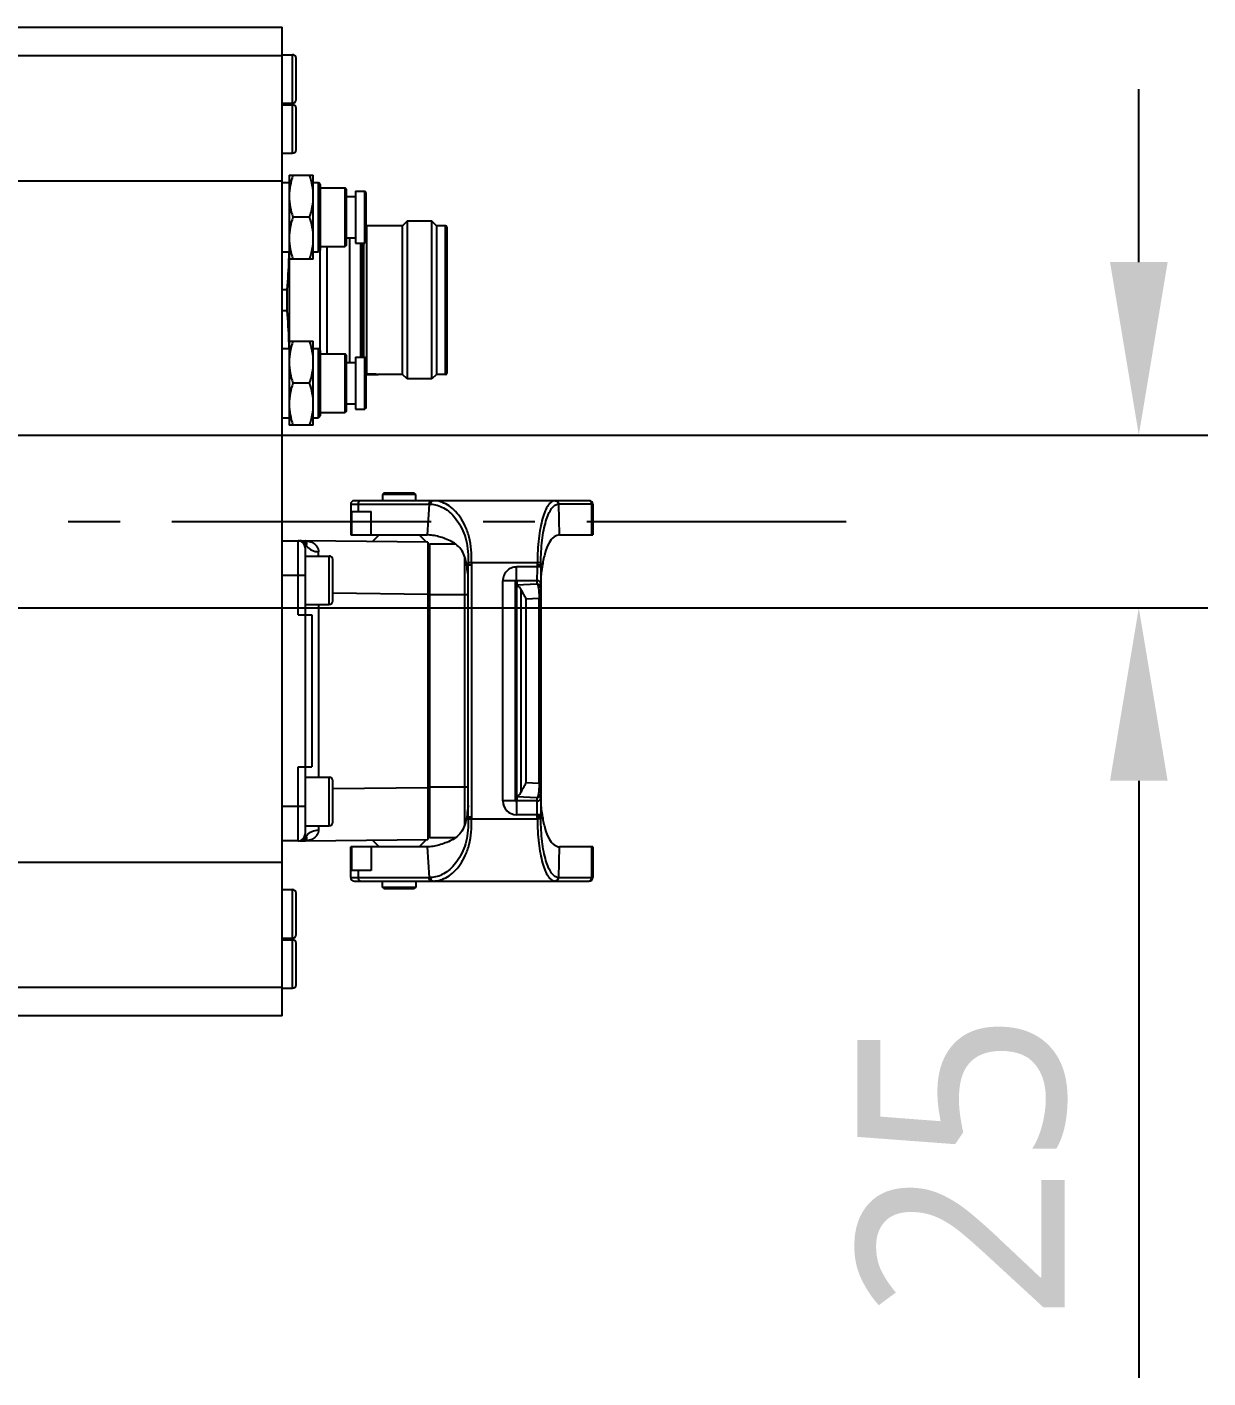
# Model space of a CAD drawing. Header units: millimetres. Extents: x 5828 to 6704, y 123 to 421.
# Drawn here: x 6430.11 to 6438.65, y 190.15 to 199.91 of the extents above; entities that cross this region are included whole.
import ezdxf

# ---------------------------------------------------------------- set-up
doc = ezdxf.new("R2010")
doc.units = ezdxf.units.MM
doc.linetypes.add('CENTER', pattern=[0.6, 0.375, -0.075, 0.075, -0.075])
for name, color, linetype in [('中心线', 7, 'Continuous'), ('外形图', 7, 'Continuous'), ('尺寸标注', 7, 'Continuous')]:
    doc.layers.add(name, color=color, linetype=linetype)
doc.styles.add('微软雅黑', font='msyh.ttc', dxfattribs={"height": 1.5})
doc.dimstyles.new('尺寸标注_1_20比例', dxfattribs={"dimtxt": 1.5, "dimasz": 1.25, "dimexe": 0.5, "dimexo": 0.4, "dimgap": 0.5, "dimtad": 1, "dimdec": 1, "dimlfac": 20, "dimdsep": 46, "dimtxsty": '微软雅黑', "dimcen": 0.09, "dimadec": 0, "dimazin": 0, "dimtp": 0.01, "dimtm": 0.01, "dimtfac": 1, "dimtdec": 1, "dimtofl": 0, "dimtmove": 0, "dimatfit": 3, "dimfxl": 1, "dimtolj": 1, "dimarcsym": 0})

# ---------------------------------------------------------------- blocks, each defined once
blk = doc.blocks.new('*D806')
at = {"layer": 'Defpoints', "color": 0}
for p in [(6419.9348, 196.9649), (6419.9348, 195.7149), (6438.1534, 195.7149)]:
    blk.add_point(p, dxfattribs=at)
at = {"layer": '尺寸标注', "color": 0, "lineweight": -2}
for p, q in [((6438.1534, 198.2149), (6438.1534, 199.4649)), ((6420.3348, 196.9649), (6438.6534, 196.9649)), ((6420.3348, 195.7149), (6438.6534, 195.7149)), ((6438.1534, 194.4649), (6438.1534, 190.1465))]:
    blk.add_line(p, q, dxfattribs=at)
at = {"layer": '尺寸标注', "color": 0}
for points in [[(6437.9451, 198.2149), (6438.3618, 198.2149), (6438.1534, 196.9649)], [(6438.3618, 194.4649), (6437.9451, 194.4649), (6438.1534, 195.7149)]]:
    blk.add_solid(points, dxfattribs=at)
at = {"layer": '尺寸标注', "color": 0, "insert": (6436.8778, 191.6807), "char_height": 1.5, "attachment_point": 5, "rotation": 90, "style": '微软雅黑'}
blk.add_mtext('\\A1;25', dxfattribs=at)

msp = doc.modelspace()

# ---------------------------------------------------------------- linework, layer by layer
at = {"layer": '中心线', "linetype": 'CENTER', "ltscale": 5}
msp.add_line((6392.1624, 196.3399), (6436.3067, 196.3399), dxfattribs=at)
at = {"layer": '外形图', "color": 7, "linetype": 'Continuous'}
for p, q in [((6429.5097, 199.9149), (6431.9598, 199.9149)), ((6431.9598, 192.7649), (6431.9598, 199.9149)), ((6428.2968, 199.7087), (6431.9598, 199.7087)), ((6431.9598, 199.7149), (6432.0348, 199.7149)), ((6432.0348, 199.3649), (6432.0348, 199.7149)), ((6432.0598, 199.3899), (6432.0598, 199.6899)), ((6431.9598, 199.3649), (6432.0348, 199.3649)), ((6431.9598, 199.3524), (6432.0348, 199.3524)), ((6432.0348, 199.0024), (6432.0348, 199.3524)), ((6432.0598, 199.0274), (6432.0598, 199.3274)), ((6431.9598, 199.0024), (6432.0348, 199.0024)), ((6428.5846, 198.8032), (6431.9598, 198.8032)), ((6431.9598, 198.7899), (6432.0098, 198.7899)), ((6432.0098, 198.843), (6432.1848, 198.843)), ((6432.0098, 198.843), (6432.0098, 197.0368)), ((6432.1848, 198.2368), (6432.1848, 198.843)), ((6432.1848, 198.7899), (6432.2223, 198.7899)), ((6432.2223, 198.2899), (6432.2223, 198.7899)), ((6432.2373, 198.7749), (6432.2223, 198.7899)), ((6432.2373, 198.3049), (6432.2373, 198.7749)), ((6432.2373, 198.7524), (6432.4143, 198.7524)), ((6432.4143, 198.3274), (6432.4143, 198.7524)), ((6432.4243, 198.7424), (6432.4143, 198.7524)), ((6432.4243, 198.3374), (6432.4243, 198.7424)), ((6432.4243, 198.6899), (6432.4908, 198.6899)), ((6432.4908, 198.7274), (6432.5573, 198.7274)), ((6432.4908, 198.7274), (6432.4908, 198.3524)), ((6432.5573, 198.3524), (6432.5573, 198.7274)), ((6432.5673, 198.7174), (6432.5573, 198.7274)), ((6432.5673, 198.3624), (6432.5673, 198.7174)), ((6432.1578, 198.5399), (6432.0369, 198.5399)), ((6432.8623, 198.5099), (6432.8298, 198.4774)), ((6433.0423, 198.5099), (6432.8623, 198.5099)), ((6432.8623, 198.5099), (6432.8623, 197.3699)), ((6433.0423, 197.3699), (6433.0423, 198.5099)), ((6433.0748, 198.4774), (6433.0423, 198.5099)), ((6432.57, 198.4774), (6432.5673, 198.4821)), ((6432.8298, 198.4774), (6432.57, 198.4774)), ((6432.57, 198.4774), (6432.57, 197.4037)), ((6432.8298, 197.4024), (6432.8298, 198.4774)), ((6433.1398, 198.4774), (6433.0748, 198.4774)), ((6433.0748, 198.4774), (6433.0748, 197.4024)), ((6433.1398, 197.4024), (6433.1398, 198.4774)), ((6433.1498, 198.4674), (6433.1498, 197.4124)), ((6432.2373, 198.3049), (6432.2223, 198.2899)), ((6432.2348, 197.5774), (6432.2348, 198.3024)), ((6432.2373, 198.3274), (6432.4143, 198.3274)), ((6432.2823, 198.3274), (6432.2823, 197.5524)), ((6432.4243, 198.3374), (6432.4143, 198.3274)), ((6432.4243, 198.3899), (6432.4908, 198.3899)), ((6432.4498, 197.4899), (6432.4498, 198.3899)), ((6432.4908, 198.3524), (6432.5573, 198.3524)), ((6432.5248, 198.3524), (6432.5248, 197.5274)), ((6432.5348, 198.3524), (6432.5348, 197.5274)), ((6432.5498, 197.5274), (6432.5498, 198.3524)), ((6432.5673, 198.3624), (6432.5573, 198.3524)), ((6431.9598, 198.2899), (6432.0098, 198.2899)), ((6432.1848, 198.2368), (6432.0098, 198.2368)), ((6432.1848, 198.2899), (6432.2223, 198.2899)), ((6431.9598, 198.0173), (6431.9948, 198.0173)), ((6431.9948, 197.8626), (6431.9948, 198.0173)), ((6431.9948, 197.8626), (6431.9598, 197.8626)), ((6432.0098, 197.643), (6432.1848, 197.643)), ((6432.1848, 197.0368), (6432.1848, 197.643)), ((6431.9598, 197.5899), (6432.0098, 197.5899)), ((6432.1848, 197.5899), (6432.2223, 197.5899)), ((6432.2223, 197.0899), (6432.2223, 197.5899)), ((6432.2373, 197.5749), (6432.2223, 197.5899)), ((6432.2373, 197.1049), (6432.2373, 197.5749)), ((6432.2373, 197.5524), (6432.4143, 197.5524)), ((6432.4143, 197.1274), (6432.4143, 197.5524)), ((6432.4243, 197.5424), (6432.4143, 197.5524)), ((6432.4243, 197.1374), (6432.4243, 197.5424)), ((6432.4908, 197.5274), (6432.5573, 197.5274)), ((6432.4908, 197.5274), (6432.4908, 197.1524)), ((6432.5573, 197.1524), (6432.5573, 197.5274)), ((6432.5673, 197.5174), (6432.5573, 197.5274)), ((6432.4243, 197.4899), (6432.4908, 197.4899)), ((6432.5673, 197.1624), (6432.5673, 197.5174)), ((6432.1578, 197.3399), (6432.0369, 197.3399)), ((6432.5673, 197.3986), (6432.5696, 197.4029)), ((6432.5696, 197.4029), (6432.6548, 197.4029)), ((6432.8298, 197.4024), (6432.6548, 197.4024)), ((6432.8623, 197.3699), (6432.8298, 197.4024)), ((6433.0423, 197.3699), (6432.8623, 197.3699)), ((6433.0748, 197.4024), (6433.0423, 197.3699)), ((6433.1398, 197.4024), (6433.0748, 197.4024)), ((6432.2373, 197.1274), (6432.4143, 197.1274)), ((6432.4243, 197.1374), (6432.4143, 197.1274)), ((6432.4243, 197.1899), (6432.4908, 197.1899)), ((6432.4908, 197.1524), (6432.5573, 197.1524)), ((6432.5673, 197.1624), (6432.5573, 197.1524)), ((6431.9598, 197.0899), (6432.0098, 197.0899)), ((6432.1848, 197.0368), (6432.0098, 197.0368)), ((6432.1848, 197.0899), (6432.2223, 197.0899)), ((6432.2373, 197.1049), (6432.2223, 197.0899)), ((6432.6948, 196.5449), (6432.6848, 196.5349)), ((6432.9148, 196.5449), (6432.6948, 196.5449)), ((6432.9248, 196.5349), (6432.9148, 196.5449)), ((6432.4548, 196.4649), (6433.0216, 196.4649)), ((6432.4548, 196.4649), (6432.4548, 196.2428)), ((6434.1798, 196.4899), (6432.4798, 196.4899)), ((6432.508, 196.4649), (6432.508, 196.4128)), ((6432.9248, 196.5349), (6432.6848, 196.5349)), ((6432.6848, 196.5349), (6432.6848, 196.4899)), ((6432.9248, 196.4899), (6432.9248, 196.5349)), ((6433.0216, 196.4649), (6433.0076, 196.2428)), ((6433.9563, 196.4648), (6433.9592, 196.4649)), ((6434.2048, 196.4649), (6433.9592, 196.4649)), ((6433.9656, 196.2428), (6433.9592, 196.4649)), ((6434.199, 196.2428), (6434.199, 196.4649)), ((6434.2048, 196.4649), (6434.2048, 196.2428)), ((6432.4608, 196.4128), (6432.6021, 196.4128)), ((6432.4608, 196.4128), (6432.4608, 196.2428)), ((6432.6021, 196.2428), (6432.6021, 196.4128)), ((6431.9598, 196.1999), (6432.1248, 196.1999)), ((6432.0748, 195.6649), (6432.0748, 196.1999)), ((6433.0123, 196.1899), (6432.1248, 196.1999)), ((6432.1249, 196.1999), (6432.1248, 196.1999)), ((6432.1252, 196.1999), (6432.1249, 196.1999)), ((6432.4548, 196.2428), (6433.0076, 196.2428)), ((6432.612, 196.1944), (6432.6603, 196.2428)), ((6432.9493, 196.2428), (6433.002, 196.19)), ((6433.0123, 196.1899), (6433.0123, 194.0399)), ((6433.0248, 196.1787), (6433.2102, 196.1787)), ((6433.0248, 196.1787), (6433.0248, 194.0512)), ((6433.9656, 196.2428), (6434.2048, 196.2428)), ((6432.1248, 196.1499), (6432.1248, 194.0799)), ((6432.1248, 196.0899), (6432.2998, 196.0899)), ((6432.2998, 195.7399), (6432.2998, 196.0899)), ((6432.3248, 195.7649), (6432.3248, 196.0649)), ((6433.0123, 196.1262), (6433.0248, 196.1262)), ((6433.2794, 194.1459), (6433.2794, 196.0839)), ((6433.3293, 196.0399), (6433.3043, 196.0398)), ((6433.3044, 194.2037), (6433.3044, 196.0261)), ((6433.8046, 196.0399), (6433.3293, 196.0399)), ((6433.3294, 196.0264), (6433.3294, 194.2035)), ((6433.8294, 196.0109), (6433.6543, 196.0109)), ((6433.8044, 195.8856), (6433.8045, 196.0261)), ((6433.8045, 196.0261), (6433.8294, 196.0261)), ((6433.8296, 196.0396), (6433.8046, 196.0399)), ((6433.814, 196.026), (6433.8221, 196.026)), ((6433.8275, 196.026), (6433.8294, 196.0261)), ((6433.8294, 196.0261), (6433.8294, 194.2038)), ((6432.1248, 195.9499), (6431.9598, 195.9497)), ((6433.644, 195.9106), (6433.5544, 195.9106)), ((6433.5544, 194.3192), (6433.5544, 195.9106)), ((6433.6644, 195.9056), (6433.6452, 195.9071)), ((6433.6452, 195.9071), (6433.6452, 194.3227)), ((6433.6644, 195.903), (6433.6452, 195.9044)), ((6433.6644, 195.9003), (6433.6452, 195.9017)), ((6433.6452, 195.899), (6433.6644, 195.9003)), ((6433.6644, 195.8976), (6433.6452, 195.899)), ((6433.6452, 195.8963), (6433.6644, 195.8976)), ((6433.6644, 195.8949), (6433.6452, 195.8963)), ((6433.6452, 195.8936), (6433.6644, 195.8949)), ((6433.6644, 195.8922), (6433.6452, 195.8936)), ((6433.6452, 195.891), (6433.6644, 195.8922)), ((6433.6644, 195.8895), (6433.6452, 195.891)), ((6433.6644, 195.8868), (6433.6452, 195.8883)), ((6433.6644, 195.8841), (6433.6452, 195.8856)), ((6433.6644, 195.8814), (6433.6452, 195.8829)), ((6433.6538, 195.8888), (6433.6644, 195.8895)), ((6433.654, 195.8861), (6433.6644, 195.8868)), ((6433.6541, 195.8835), (6433.6644, 195.8841)), ((6433.8044, 195.9111), (6433.6543, 195.9112)), ((6433.6544, 195.9138), (6433.6544, 195.9208)), ((6433.6544, 195.9126), (6433.6544, 195.9138)), ((6433.6544, 195.9117), (6433.6544, 195.9126)), ((6433.6644, 195.9083), (6433.6544, 195.9091)), ((6433.6544, 195.9091), (6433.6544, 195.9071)), ((6433.6544, 195.905), (6433.6644, 195.9056)), ((6433.6544, 195.9023), (6433.6644, 195.903)), ((6433.8044, 195.8856), (6433.6544, 195.879)), ((6433.6544, 195.8808), (6433.6644, 195.8814)), ((6433.6544, 195.8808), (6433.6544, 194.3491)), ((6433.6545, 195.9077), (6433.6644, 195.9083)), ((6432.3248, 195.8228), (6433.0123, 195.815)), ((6433.0248, 195.8112), (6433.0123, 195.8112)), ((6433.3044, 195.8087), (6433.0248, 195.8087)), ((6433.6876, 194.3847), (6433.6876, 195.8451)), ((6433.7221, 195.7799), (6433.8177, 195.7841)), ((6433.7221, 195.7799), (6433.7221, 194.45)), ((6433.8294, 195.7841), (6433.8177, 195.7841)), ((6433.8177, 194.4458), (6433.8177, 195.7841)), ((6432.0748, 195.6649), (6432.1748, 195.6649)), ((6432.1248, 195.7399), (6432.2998, 195.7399)), ((6432.1748, 195.6649), (6432.1748, 194.5649)), ((6432.2222, 195.7399), (6432.2222, 194.4899)), ((6432.0748, 194.5649), (6432.1748, 194.5649)), ((6432.0748, 194.0304), (6432.0748, 194.5649)), ((6432.1248, 194.4899), (6432.2998, 194.4899)), ((6432.2998, 194.1399), (6432.2998, 194.4899)), ((6432.3248, 194.1649), (6432.3248, 194.4649)), ((6433.0123, 194.4148), (6432.3248, 194.4071)), ((6433.0123, 194.4187), (6433.0248, 194.4187)), ((6433.0248, 194.4212), (6433.3044, 194.4212)), ((6433.8177, 194.4458), (6433.7221, 194.45)), ((6433.8177, 194.4458), (6433.8294, 194.4458)), ((6433.6452, 194.347), (6433.6644, 194.3484)), ((6433.6452, 194.3443), (6433.6644, 194.3457)), ((6433.6452, 194.3416), (6433.6644, 194.343)), ((6433.6452, 194.3389), (6433.6644, 194.3404)), ((6433.6644, 194.3377), (6433.6452, 194.3389)), ((6433.6452, 194.3362), (6433.6644, 194.3377)), ((6433.6644, 194.335), (6433.6452, 194.3362)), ((6433.6452, 194.3335), (6433.6644, 194.335)), ((6433.6644, 194.3323), (6433.6452, 194.3335)), ((6433.6452, 194.3308), (6433.6644, 194.3323)), ((6433.6644, 194.3296), (6433.6452, 194.3308)), ((6433.6452, 194.3281), (6433.6644, 194.3296)), ((6433.6452, 194.3254), (6433.6644, 194.3269)), ((6433.6452, 194.3227), (6433.6644, 194.3242)), ((6433.6644, 194.3404), (6433.6537, 194.341)), ((6433.6644, 194.343), (6433.6539, 194.3437)), ((6433.6644, 194.3457), (6433.6541, 194.3464)), ((6433.8044, 194.3187), (6433.6543, 194.3188)), ((6433.6544, 194.3508), (6433.8044, 194.3443)), ((6433.6644, 194.3484), (6433.6544, 194.3491)), ((6433.6644, 194.3269), (6433.6544, 194.3275)), ((6433.6644, 194.3242), (6433.6544, 194.3248)), ((6433.6544, 194.3227), (6433.6544, 194.3207)), ((6433.6544, 194.3207), (6433.6644, 194.3215)), ((6433.6644, 194.3215), (6433.6545, 194.3221)), ((6433.8044, 194.2038), (6433.8044, 194.3443)), ((6432.1248, 194.2799), (6431.9598, 194.2799)), ((6433.8294, 194.219), (6433.6544, 194.219)), ((6432.1248, 194.1399), (6432.2998, 194.1399)), ((6433.0248, 194.1037), (6433.0123, 194.1037)), ((6433.3043, 194.1901), (6433.3293, 194.1899)), ((6433.3293, 194.1899), (6433.8046, 194.1899)), ((6433.8296, 194.1903), (6433.8046, 194.1899)), ((6432.0748, 194.0304), (6431.9598, 194.0304)), ((6432.0888, 194.0304), (6432.1248, 194.0304)), ((6432.1248, 194.0299), (6433.0123, 194.0399)), ((6432.1248, 194.0299), (6432.1249, 194.0299)), ((6432.1249, 194.0299), (6432.1252, 194.0299)), ((6432.612, 194.0354), (6432.6603, 193.9871)), ((6432.9493, 193.9871), (6433.002, 194.0398)), ((6433.2103, 194.0512), (6433.0248, 194.0512)), ((6433.0076, 193.9871), (6432.4548, 193.9871)), ((6432.4548, 193.7649), (6432.4548, 193.9871)), ((6432.4608, 193.9871), (6432.4608, 193.8171)), ((6432.6021, 193.9871), (6432.6021, 193.8171)), ((6433.0076, 193.9871), (6433.0216, 193.7649)), ((6433.9592, 193.7649), (6433.9656, 193.9871)), ((6434.2048, 193.9871), (6433.9656, 193.9871)), ((6434.199, 193.7649), (6434.199, 193.9871)), ((6434.2048, 193.9871), (6434.2048, 193.7649)), ((6428.5846, 193.8767), (6431.9598, 193.8767)), ((6432.6021, 193.8171), (6432.4608, 193.8171)), ((6432.508, 193.8171), (6432.508, 193.7649)), ((6432.4548, 193.7649), (6433.0216, 193.7649)), ((6432.4798, 193.7399), (6434.1798, 193.7399)), ((6432.6848, 193.6949), (6432.6848, 193.7399)), ((6432.9248, 193.7399), (6432.9248, 193.6949)), ((6433.9592, 193.7649), (6433.9563, 193.765)), ((6433.9592, 193.7649), (6434.2048, 193.7649)), ((6431.9598, 193.6774), (6432.0348, 193.6774)), ((6432.0348, 193.3274), (6432.0348, 193.6774)), ((6432.0598, 193.3524), (6432.0598, 193.6524)), ((6432.6848, 193.6949), (6432.9248, 193.6949)), ((6432.6948, 193.6849), (6432.6848, 193.6949)), ((6432.6948, 193.6849), (6432.9148, 193.6849)), ((6432.9248, 193.6949), (6432.9148, 193.6849)), ((6431.9598, 193.3274), (6432.0348, 193.3274)), ((6431.9598, 193.3149), (6432.0348, 193.3149)), ((6432.0348, 192.9649), (6432.0348, 193.3149)), ((6432.0598, 192.9899), (6432.0598, 193.2899)), ((6428.2967, 192.9712), (6431.9598, 192.9712)), ((6431.9598, 192.9649), (6432.0348, 192.9649)), ((6431.9598, 192.7649), (6429.5097, 192.7649))]:
    msp.add_line(p, q, dxfattribs=at)
for centre, radius, start, end in [((6432.0348, 199.6899), 0.025, 0, 90), ((6432.0348, 199.3899), 0.025, 270, 0), ((6432.0348, 199.3274), 0.025, 0, 90), ((6432.0348, 199.0274), 0.025, 270, 0), ((6433.1398, 198.4674), 0.01, 0, 90), ((6429.1603, 198.3154), 2.8495, 358.42029, 359.4881), ((6429.1603, 197.5645), 2.8495, 0.51191, 1.57972), ((6433.1398, 197.4124), 0.01, 270, 0), ((6432.4798, 196.4649), 0.025, 90, 180), ((6434.1798, 196.4649), 0.025, 0, 90.00018), ((6432.0748, 196.1499), 0.05, 359.99962, 90), ((6432.1995, 196.2052), 0.0759, 210.54547, 215.73195), ((6432.2998, 196.0649), 0.025, 0, 90), ((6436.7514, 196.0608), 3.4472, 180.35057, 180.57751), ((6439.5787, 195.9582), 5.7497, 179.18883, 179.32337), ((6435.1034, 195.8118), 1.2801, 170.44599, 171.12645), ((6433.8045, 195.8862), 0.025, 0.06996, 90.06978), ((6433.8045, 195.8606), 0.025, 0.06996, 90.06978), ((6432.2998, 195.7649), 0.025, 270, 0), ((6432.2998, 194.4649), 0.025, 0, 90), ((6433.6546, 194.3191), 0.1001, 179.92866, 269.92175), ((6433.6447, 194.1506), 0.1686, 88.87875, 89.59597), ((6433.6462, 194.3086), 0.00902, 14.24164, 21.39582), ((6433.6459, 194.3085), 0.00935, 6.3846, 14.22207), ((6433.6453, 194.3084), 0.00994, 357.83095, 6.34761), ((6433.8045, 194.3693), 0.025, 269.93022, 359.93004), ((6433.8045, 194.3437), 0.025, 269.93022, 359.93004), ((6436.7454, 194.169), 3.4412, 179.42195, 179.64939), ((6439.436, 194.2699), 5.6069, 180.67584, 180.81375), ((6435.1459, 194.4248), 1.323, 188.89319, 189.11623), ((6435.0468, 194.4088), 1.2227, 189.11464, 189.55898), ((6446.7867, 194.1966), 14.5646, 180.22957, 180.34414), ((6432.2998, 194.1649), 0.025, 270, 0), ((6432.0748, 194.0799), 0.05, 270, 0.00073), ((6432.1992, 194.0251), 0.0755, 144.38703, 149.59907), ((6432.4798, 193.7649), 0.025, 180, 270), ((6434.1798, 193.7649), 0.025, 270, 0), ((6432.0348, 193.6524), 0.025, 0, 90), ((6432.0348, 193.3524), 0.025, 270, 0), ((6432.0348, 193.2899), 0.025, 0, 90), ((6432.0348, 192.9899), 0.025, 270, 0)]:
    msp.add_arc(centre, radius, start, end, dxfattribs=at)
for points, knots in [([(6432.0369, 198.843), (6432.0287, 198.8185), (6432.015, 198.7687), (6432.0098, 198.7171), (6432.0098, 198.6915)], [0, 0, 0, 0, 0.501847, 1, 1, 1, 1]), ([(6432.1848, 198.6915), (6432.1848, 198.7171), (6432.1796, 198.7687), (6432.1659, 198.8185), (6432.1578, 198.843)], [0, 0, 0, 0, 0.498153, 1, 1, 1, 1]), ([(6432.0098, 198.6915), (6432.0098, 198.6658), (6432.015, 198.6142), (6432.0287, 198.5644), (6432.0369, 198.5399)], [0, 0, 0, 0, 0.498153, 1, 1, 1, 1]), ([(6432.1578, 198.5399), (6432.1659, 198.5644), (6432.1796, 198.6142), (6432.1848, 198.6658), (6432.1848, 198.6915)], [0, 0, 0, 0, 0.501847, 1, 1, 1, 1]), ([(6432.0369, 198.5399), (6432.0287, 198.5154), (6432.015, 198.4656), (6432.0098, 198.414), (6432.0098, 198.3884)], [0, 0, 0, 0, 0.501847, 1, 1, 1, 1]), ([(6432.1848, 198.3884), (6432.1848, 198.414), (6432.1796, 198.4656), (6432.1659, 198.5154), (6432.1578, 198.5399)], [0, 0, 0, 0, 0.498153, 1, 1, 1, 1]), ([(6432.0098, 198.3884), (6432.0098, 198.3627), (6432.015, 198.3111), (6432.0287, 198.2613), (6432.0369, 198.2368)], [0, 0, 0, 0, 0.498153, 1, 1, 1, 1]), ([(6432.1578, 198.2368), (6432.1659, 198.2613), (6432.1796, 198.3111), (6432.1848, 198.3627), (6432.1848, 198.3884)], [0, 0, 0, 0, 0.501847, 1, 1, 1, 1]), ([(6432.0369, 197.643), (6432.0287, 197.6185), (6432.015, 197.5687), (6432.0098, 197.5171), (6432.0098, 197.4915)], [0, 0, 0, 0, 0.501847, 1, 1, 1, 1]), ([(6432.1848, 197.4915), (6432.1848, 197.5171), (6432.1796, 197.5687), (6432.1659, 197.6185), (6432.1578, 197.643)], [0, 0, 0, 0, 0.498153, 1, 1, 1, 1]), ([(6432.0098, 197.4915), (6432.0098, 197.4658), (6432.015, 197.4142), (6432.0287, 197.3644), (6432.0369, 197.3399)], [0, 0, 0, 0, 0.498153, 1, 1, 1, 1]), ([(6432.1578, 197.3399), (6432.1659, 197.3644), (6432.1796, 197.4142), (6432.1848, 197.4658), (6432.1848, 197.4915)], [0, 0, 0, 0, 0.501847, 1, 1, 1, 1]), ([(6432.0369, 197.3399), (6432.0287, 197.3154), (6432.015, 197.2656), (6432.0098, 197.214), (6432.0098, 197.1884)], [0, 0, 0, 0, 0.501847, 1, 1, 1, 1]), ([(6432.1848, 197.1884), (6432.1848, 197.214), (6432.1796, 197.2656), (6432.1659, 197.3154), (6432.1578, 197.3399)], [0, 0, 0, 0, 0.498153, 1, 1, 1, 1]), ([(6432.6491, 197.403), (6432.6441, 197.4034), (6432.6178, 197.4053), (6432.5914, 197.4051), (6432.57, 197.4037)], [0, 0, 0, 0, 0.188472, 1, 1, 1, 1]), ([(6432.0098, 197.1884), (6432.0098, 197.1627), (6432.015, 197.1111), (6432.0287, 197.0613), (6432.0369, 197.0368)], [0, 0, 0, 0, 0.498153, 1, 1, 1, 1]), ([(6432.1578, 197.0368), (6432.1659, 197.0613), (6432.1796, 197.1111), (6432.1848, 197.1627), (6432.1848, 197.1884)], [0, 0, 0, 0, 0.501847, 1, 1, 1, 1]), ([(6432.5292, 196.4899), (6432.5264, 196.4899), (6432.5207, 196.4885), (6432.5111, 196.4808), (6432.508, 196.4712), (6432.508, 196.4649)], [0, 0, 0, 0, 0.232606, 0.47702, 1, 1, 1, 1]), ([(6433.0216, 196.4649), (6433.0216, 196.4712), (6433.0248, 196.4808), (6433.0343, 196.4885), (6433.0401, 196.4899), (6433.0429, 196.4899)], [0, 0, 0, 0, 0.522979, 0.767386, 1, 1, 1, 1]), ([(6433.0382, 196.4825), (6433.0371, 196.4813), (6433.0336, 196.476), (6433.0321, 196.4694), (6433.0321, 196.4647)], [0, 0, 0, 0, 0.255542, 1, 1, 1, 1]), ([(6433.0321, 196.4647), (6433.0481, 196.4645), (6433.0811, 196.4593), (6433.1287, 196.4388), (6433.1744, 196.4059), (6433.2159, 196.3606), (6433.2526, 196.3045), (6433.2818, 196.238), (6433.3007, 196.1623), (6433.3034, 196.1088), (6433.3039, 196.0812)], [0, 0, 0, 0, 0.093065, 0.192032, 0.299984, 0.418346, 0.548057, 0.688945, 0.839628, 1, 1, 1, 1]), ([(6433.0531, 196.4899), (6433.0504, 196.4899), (6433.0447, 196.4886), (6433.0401, 196.4849), (6433.0382, 196.4825)], [0, 0, 0, 0, 0.466862, 1, 1, 1, 1]), ([(6433.3293, 196.0399), (6433.3302, 196.0718), (6433.3286, 196.1343), (6433.3153, 196.2243), (6433.2867, 196.3038), (6433.2492, 196.3705), (6433.2052, 196.4232), (6433.1566, 196.461), (6433.1056, 196.4844), (6433.0701, 196.4899), (6433.0531, 196.4899)], [0, 0, 0, 0, 0.164455, 0.321591, 0.466537, 0.597215, 0.713767, 0.818082, 0.912171, 1, 1, 1, 1]), ([(6433.9323, 196.4899), (6433.9281, 196.4899), (6433.9193, 196.4884), (6433.9068, 196.4817), (6433.8947, 196.4709), (6433.8779, 196.4499), (6433.859, 196.413), (6433.8405, 196.3579), (6433.8251, 196.2904), (6433.8134, 196.2129), (6433.8066, 196.1283), (6433.8048, 196.0698), (6433.8046, 196.0399)], [0, 0, 0, 0, 0.025672, 0.053656, 0.086072, 0.124048, 0.218236, 0.337454, 0.479912, 0.641635, 0.817219, 1, 1, 1, 1]), ([(6433.8296, 196.0396), (6433.8304, 196.0945), (6433.8338, 196.1745), (6433.8497, 196.2751), (6433.865, 196.3389), (6433.8834, 196.3911), (6433.9021, 196.4261), (6433.9188, 196.4462), (6433.9339, 196.4592), (6433.9476, 196.4647), (6433.9563, 196.4648)], [0, 0, 0, 0, 0.354352, 0.514872, 0.656967, 0.77637, 0.871698, 0.910618, 0.944297, 1, 1, 1, 1]), ([(6433.9323, 196.4899), (6433.9338, 196.4899), (6433.94, 196.4893), (6433.9459, 196.4861), (6433.9493, 196.4826)], [0, 0, 0, 0, 0.233956, 1, 1, 1, 1]), ([(6433.9592, 196.4649), (6433.9592, 196.4713), (6433.9543, 196.4843), (6433.9414, 196.4899), (6433.9352, 196.4899)], [0, 0, 0, 0, 0.507618, 1, 1, 1, 1]), ([(6433.9493, 196.4826), (6433.9504, 196.4814), (6433.9544, 196.4763), (6433.9563, 196.4696), (6433.9563, 196.4648)], [0, 0, 0, 0, 0.262463, 1, 1, 1, 1]), ([(6434.199, 196.4649), (6434.199, 196.4713), (6434.1941, 196.4843), (6434.1811, 196.4899), (6434.175, 196.4899)], [0, 0, 0, 0, 0.506982, 1, 1, 1, 1]), ([(6432.1341, 196.1666), (6432.1309, 196.176), (6432.1187, 196.1933), (6432.0985, 196.1999), (6432.0888, 196.1999)], [0, 0, 0, 0, 0.50531, 1, 1, 1, 1]), ([(6432.1248, 196.1999), (6432.136, 196.1998), (6432.1584, 196.1965), (6432.1894, 196.1822), (6432.2106, 196.1617), (6432.2206, 196.1397), (6432.2223, 196.1272), (6432.2223, 196.1208)], [0, 0, 0, 0, 0.241442, 0.483412, 0.730971, 0.860798, 1, 1, 1, 1]), ([(6432.1248, 196.1499), (6432.1248, 196.1513), (6432.126, 196.1578), (6432.1305, 196.163), (6432.1341, 196.1666)], [0, 0, 0, 0, 0.217572, 1, 1, 1, 1]), ([(6432.1341, 196.1666), (6432.1364, 196.1719), (6432.139, 196.1809), (6432.1366, 196.1923), (6432.1316, 196.1984), (6432.1272, 196.1998), (6432.1251, 196.1999)], [0, 0, 0, 0, 0.434761, 0.673808, 0.847811, 1, 1, 1, 1]), ([(6432.1379, 196.1608), (6432.1471, 196.148), (6432.174, 196.1277), (6432.2062, 196.1211), (6432.2223, 196.1208)], [0, 0, 0, 0, 0.49448, 1, 1, 1, 1]), ([(6433.2937, 196.0246), (6433.2906, 196.0435), (6433.2829, 196.0798), (6433.261, 196.1293), (6433.2274, 196.1688), (6433.1849, 196.1959), (6433.1396, 196.2154), (6433.0941, 196.23), (6433.0502, 196.2399), (6433.0214, 196.2428), (6433.0076, 196.2428)], [0, 0, 0, 0, 0.145581, 0.280157, 0.406961, 0.532988, 0.658936, 0.781122, 0.895643, 1, 1, 1, 1]), ([(6433.9656, 196.2428), (6433.9515, 196.2428), (6433.9187, 196.2284), (6433.8837, 196.1803), (6433.8577, 196.1096), (6433.8462, 196.0547), (6433.8411, 196.0242)], [0, 0, 0, 0, 0.159052, 0.370753, 0.653565, 1, 1, 1, 1]), ([(6432.2222, 196.0916), (6432.2222, 196.0942), (6432.2222, 196.1039), (6432.2223, 196.1136), (6432.2223, 196.1208)], [0, 0, 0, 0, 0.262666, 1, 1, 1, 1]), ([(6433.3044, 195.9428), (6433.3036, 195.9497), (6433.3004, 195.977), (6433.2971, 196.0043), (6433.2937, 196.0246)], [0, 0, 0, 0, 0.252811, 1, 1, 1, 1]), ([(6433.3044, 196.0261), (6433.3045, 196.0262), (6433.3053, 196.026), (6433.3066, 196.0263), (6433.3089, 196.0261), (6433.312, 196.0262), (6433.3157, 196.0262), (6433.3216, 196.0263), (6433.3262, 196.0264), (6433.3294, 196.0264)], [0, 0, 0, 0, 0.019784, 0.076967, 0.169619, 0.293902, 0.445234, 0.617948, 1, 1, 1, 1]), ([(6433.6543, 196.0109), (6433.6413, 196.0109), (6433.615, 196.0056), (6433.5818, 195.9833), (6433.5596, 195.95), (6433.5544, 195.9237), (6433.5544, 195.9106)], [0, 0, 0, 0, 0.250069, 0.499995, 0.749974, 1, 1, 1, 1]), ([(6433.6544, 195.9208), (6433.6544, 195.926), (6433.6544, 195.956), (6433.6543, 195.9861), (6433.6543, 196.0109)], [0, 0, 0, 0, 0.172429, 1, 1, 1, 1]), ([(6433.8387, 196.0092), (6433.8378, 196.0038), (6433.8345, 195.9816), (6433.8316, 195.9595), (6433.8294, 195.9428)], [0, 0, 0, 0, 0.247454, 1, 1, 1, 1]), ([(6433.6541, 195.9112), (6433.6541, 195.9114), (6433.654, 195.9105), (6433.6535, 195.9108), (6433.6528, 195.9106), (6433.6519, 195.9107), (6433.6507, 195.9106), (6433.6494, 195.9106), (6433.6471, 195.9106), (6433.6453, 195.9106), (6433.644, 195.9106)], [0, 0, 0, 0, 0.057215, 0.083243, 0.151332, 0.240776, 0.351402, 0.482959, 0.635149, 1, 1, 1, 1]), ([(6433.6544, 195.9106), (6433.6544, 195.9107), (6433.6544, 195.9108), (6433.6542, 195.9112), (6433.6543, 195.9112)], [0, 0, 0, 0, 0.498669, 1, 1, 1, 1]), ([(6433.6876, 195.8451), (6433.6856, 195.8494), (6433.6781, 195.8632), (6433.6653, 195.8757), (6433.6544, 195.8783)], [0, 0, 0, 0, 0.298811, 1, 1, 1, 1]), ([(6433.8044, 195.8856), (6433.8055, 195.8849), (6433.8073, 195.8817), (6433.8096, 195.8755), (6433.8116, 195.8662), (6433.8144, 195.8483), (6433.8168, 195.8206), (6433.8176, 195.797), (6433.8177, 195.7841)], [0, 0, 0, 0, 0.036708, 0.100921, 0.193259, 0.313192, 0.625367, 1, 1, 1, 1]), ([(6433.6876, 195.8451), (6433.6901, 195.8399), (6433.6959, 195.8295), (6433.7082, 195.8082), (6433.7171, 195.7915), (6433.7221, 195.7799)], [0, 0, 0, 0, 0.233715, 0.487585, 1, 1, 1, 1]), ([(6433.6876, 194.3847), (6433.6901, 194.3899), (6433.6959, 194.4004), (6433.7082, 194.4217), (6433.7171, 194.4384), (6433.7221, 194.45)], [0, 0, 0, 0, 0.233716, 0.487586, 1, 1, 1, 1]), ([(6433.8177, 194.4458), (6433.8176, 194.4329), (6433.8168, 194.4092), (6433.8144, 194.3815), (6433.8116, 194.3637), (6433.8095, 194.3543), (6433.8074, 194.3481), (6433.8055, 194.3449), (6433.8044, 194.3443)], [0, 0, 0, 0, 0.374601, 0.686774, 0.806696, 0.899059, 0.963005, 1, 1, 1, 1]), ([(6433.6459, 194.3192), (6433.6336, 194.3193), (6433.6031, 194.3191), (6433.5726, 194.3192), (6433.5544, 194.3192)], [0, 0, 0, 0, 0.403344, 1, 1, 1, 1]), ([(6433.6542, 194.3189), (6433.654, 194.3189), (6433.6519, 194.3191), (6433.6498, 194.3192), (6433.648, 194.3192)], [0, 0, 0, 0, 0.118609, 1, 1, 1, 1]), ([(6433.6534, 194.3183), (6433.653, 194.318), (6433.6524, 194.3175), (6433.6518, 194.3169), (6433.6518, 194.3167)], [0, 0, 0, 0, 0.740461, 1, 1, 1, 1]), ([(6433.6552, 194.308), (6433.6551, 194.3057), (6433.6536, 194.3006), (6433.6544, 194.2919), (6433.6547, 194.282), (6433.6542, 194.2666), (6433.6544, 194.2454), (6433.6546, 194.228), (6433.6544, 194.219)], [0, 0, 0, 0, 0.079833, 0.176322, 0.288395, 0.413878, 0.695465, 1, 1, 1, 1]), ([(6433.6544, 194.3192), (6433.6544, 194.3192), (6433.6544, 194.319), (6433.6543, 194.319), (6433.6543, 194.3189)], [0, 0, 0, 0, 0.480279, 1, 1, 1, 1]), ([(6433.6544, 194.3516), (6433.6577, 194.3523), (6433.6726, 194.3588), (6433.6823, 194.3733), (6433.6876, 194.3847)], [0, 0, 0, 0, 0.211519, 1, 1, 1, 1]), ([(6433.2937, 194.2053), (6433.2906, 194.1863), (6433.2829, 194.1501), (6433.261, 194.1006), (6433.2274, 194.0611), (6433.1849, 194.034), (6433.1396, 194.0145), (6433.0941, 193.9998), (6433.0502, 193.99), (6433.0214, 193.9871), (6433.0076, 193.9871)], [0, 0, 0, 0, 0.145583, 0.280159, 0.406962, 0.532988, 0.658936, 0.781123, 0.895643, 1, 1, 1, 1]), ([(6433.3044, 194.2871), (6433.3036, 194.2802), (6433.3004, 194.2529), (6433.2971, 194.2255), (6433.2937, 194.2053)], [0, 0, 0, 0, 0.252809, 1, 1, 1, 1]), ([(6433.3044, 194.2037), (6433.3045, 194.2036), (6433.3053, 194.2039), (6433.3066, 194.2036), (6433.3089, 194.2037), (6433.312, 194.2036), (6433.3157, 194.2036), (6433.3216, 194.2035), (6433.3262, 194.2035), (6433.3294, 194.2035)], [0, 0, 0, 0, 0.019778, 0.07696, 0.169612, 0.293896, 0.445229, 0.617945, 1, 1, 1, 1]), ([(6433.8294, 194.2038), (6433.8293, 194.2039), (6433.8286, 194.2037), (6433.8272, 194.2039), (6433.8249, 194.2038), (6433.8219, 194.2038), (6433.8181, 194.2038), (6433.8122, 194.2038), (6433.8076, 194.2038), (6433.8044, 194.2038)], [0, 0, 0, 0, 0.019832, 0.077058, 0.169739, 0.294036, 0.445362, 0.618053, 1, 1, 1, 1]), ([(6433.8294, 194.2871), (6433.8301, 194.2815), (6433.833, 194.2592), (6433.8361, 194.2369), (6433.8387, 194.2202)], [0, 0, 0, 0, 0.251573, 1, 1, 1, 1]), ([(6433.8411, 194.2058), (6433.8462, 194.1754), (6433.8577, 194.1204), (6433.8837, 194.0496), (6433.9187, 194.0014), (6433.9515, 193.9871), (6433.9656, 193.9871)], [0, 0, 0, 0, 0.346366, 0.629313, 0.841067, 1, 1, 1, 1]), ([(6432.2223, 194.1091), (6432.2223, 194.1027), (6432.2206, 194.0901), (6432.2106, 194.0682), (6432.1894, 194.0477), (6432.1584, 194.0333), (6432.136, 194.0301), (6432.1248, 194.0299)], [0, 0, 0, 0, 0.13917, 0.268976, 0.516495, 0.75839, 1, 1, 1, 1]), ([(6432.1379, 194.069), (6432.1471, 194.0819), (6432.174, 194.1021), (6432.2062, 194.1088), (6432.2223, 194.1091)], [0, 0, 0, 0, 0.4945, 1, 1, 1, 1]), ([(6433.3039, 194.1486), (6433.3034, 194.1211), (6433.3007, 194.0675), (6433.2818, 193.9918), (6433.2526, 193.9253), (6433.2159, 193.8692), (6433.1744, 193.8239), (6433.1287, 193.7911), (6433.0811, 193.7705), (6433.0481, 193.7654), (6433.0321, 193.7651)], [0, 0, 0, 0, 0.160372, 0.311055, 0.451943, 0.581654, 0.700016, 0.807968, 0.906935, 1, 1, 1, 1]), ([(6433.0531, 193.7399), (6433.0701, 193.7399), (6433.1056, 193.7454), (6433.1566, 193.7688), (6433.2052, 193.8067), (6433.2492, 193.8594), (6433.2867, 193.926), (6433.3153, 194.0055), (6433.3286, 194.0955), (6433.3302, 194.158), (6433.3293, 194.1899)], [0, 0, 0, 0, 0.087829, 0.181918, 0.286233, 0.402785, 0.533462, 0.678409, 0.835545, 1, 1, 1, 1]), ([(6433.8046, 194.1899), (6433.8047, 194.1601), (6433.8066, 194.1016), (6433.8134, 194.0169), (6433.8251, 193.9394), (6433.8405, 193.872), (6433.859, 193.8168), (6433.8779, 193.78), (6433.8947, 193.7589), (6433.9068, 193.7482), (6433.9193, 193.7415), (6433.9281, 193.7399), (6433.9323, 193.7399)], [0, 0, 0, 0, 0.182781, 0.358365, 0.520088, 0.662546, 0.781764, 0.875952, 0.913928, 0.946344, 0.974328, 1, 1, 1, 1]), ([(6433.9563, 193.765), (6433.9476, 193.7652), (6433.9339, 193.7707), (6433.9188, 193.7837), (6433.9021, 193.8038), (6433.8834, 193.8387), (6433.865, 193.891), (6433.8497, 193.9547), (6433.8338, 194.0554), (6433.8304, 194.1354), (6433.8296, 194.1903)], [0, 0, 0, 0, 0.055703, 0.089382, 0.128302, 0.22363, 0.343033, 0.485128, 0.645648, 1, 1, 1, 1]), ([(6432.1341, 194.0633), (6432.1309, 194.0538), (6432.1187, 194.0366), (6432.0985, 194.0299), (6432.0888, 194.0299)], [0, 0, 0, 0, 0.50531, 1, 1, 1, 1]), ([(6432.1341, 194.0633), (6432.1328, 194.0646), (6432.1285, 194.0692), (6432.1248, 194.0754), (6432.1248, 194.0799)], [0, 0, 0, 0, 0.290769, 1, 1, 1, 1]), ([(6432.1251, 194.0299), (6432.1272, 194.03), (6432.1316, 194.0314), (6432.1366, 194.0375), (6432.139, 194.0489), (6432.1364, 194.0579), (6432.1341, 194.0632)], [0, 0, 0, 0, 0.152236, 0.326372, 0.565641, 1, 1, 1, 1]), ([(6432.508, 193.7649), (6432.508, 193.7587), (6432.5111, 193.749), (6432.5207, 193.7413), (6432.5264, 193.7399), (6432.5292, 193.7399)], [0, 0, 0, 0, 0.522981, 0.767397, 1, 1, 1, 1]), ([(6433.0429, 193.7399), (6433.0401, 193.7399), (6433.0343, 193.7413), (6433.0248, 193.749), (6433.0216, 193.7587), (6433.0216, 193.7649)], [0, 0, 0, 0, 0.232611, 0.477019, 1, 1, 1, 1]), ([(6433.0321, 193.7651), (6433.0321, 193.7605), (6433.0341, 193.7511), (6433.0409, 193.7439), (6433.045, 193.7419)], [0, 0, 0, 0, 0.505825, 1, 1, 1, 1]), ([(6433.045, 193.7419), (6433.0456, 193.7415), (6433.0482, 193.7404), (6433.051, 193.7399), (6433.0531, 193.7399)], [0, 0, 0, 0, 0.264891, 1, 1, 1, 1]), ([(6433.9323, 193.7399), (6433.9338, 193.7399), (6433.94, 193.7405), (6433.946, 193.7438), (6433.9493, 193.7473)], [0, 0, 0, 0, 0.233951, 1, 1, 1, 1]), ([(6433.9352, 193.7399), (6433.9414, 193.7399), (6433.9543, 193.7455), (6433.9592, 193.7586), (6433.9592, 193.7649)], [0, 0, 0, 0, 0.492389, 1, 1, 1, 1]), ([(6433.9493, 193.7473), (6433.9504, 193.7485), (6433.9544, 193.7536), (6433.9563, 193.7603), (6433.9563, 193.765)], [0, 0, 0, 0, 0.262477, 1, 1, 1, 1]), ([(6434.175, 193.7399), (6434.1811, 193.7399), (6434.1941, 193.7455), (6434.199, 193.7586), (6434.199, 193.7649)], [0, 0, 0, 0, 0.493018, 1, 1, 1, 1])]:
    msp.add_open_spline(points, degree=3, knots=knots, dxfattribs=at)
for points in [[(6431.9948, 198.0173), (6432.0018, 198.0903), (6432.0067, 198.1635), (6432.0087, 198.2368)], [(6432.0087, 197.643), (6432.0067, 197.7163), (6432.0018, 197.7896), (6431.9948, 197.8626)], [(6433.0216, 196.4649), (6433.0251, 196.4648), (6433.0286, 196.4648), (6433.0321, 196.4647)], [(6433.3039, 196.0812), (6433.3042, 196.0674), (6433.3042, 196.0536), (6433.3043, 196.0398)], [(6433.3293, 196.0399), (6433.3294, 196.0354), (6433.3294, 196.0309), (6433.3294, 196.0264)], [(6433.8045, 196.0261), (6433.8045, 196.0307), (6433.8045, 196.0353), (6433.8046, 196.0399)], [(6433.6518, 194.3167), (6433.6517, 194.3163), (6433.6522, 194.3161), (6433.6524, 194.3157)], [(6433.6524, 194.3157), (6433.6526, 194.3152), (6433.653, 194.3147), (6433.6533, 194.3142)], [(6433.6533, 194.3142), (6433.6536, 194.3137), (6433.6539, 194.3133), (6433.6542, 194.3128)], [(6433.6543, 194.3188), (6433.654, 194.3187), (6433.6537, 194.3185), (6433.6534, 194.3183)], [(6433.6542, 194.3128), (6433.6543, 194.3125), (6433.6545, 194.3122), (6433.6546, 194.3118)], [(6433.3294, 194.2035), (6433.3293, 194.199), (6433.3294, 194.1944), (6433.3293, 194.1899)], [(6433.8046, 194.1899), (6433.8045, 194.1945), (6433.8045, 194.1992), (6433.8044, 194.2038)], [(6433.3043, 194.1901), (6433.3042, 194.1763), (6433.3042, 194.1624), (6433.3039, 194.1486)], [(6433.0321, 193.7651), (6433.0286, 193.7651), (6433.0251, 193.765), (6433.0216, 193.7649)]]:
    msp.add_open_spline(points, degree=3, dxfattribs=at)

# ---------------------------------------------------------------- dimensions: what is measured, and where the dimension line sits
at = {"layer": '尺寸标注'}
dim = msp.add_linear_dim(base=(6438.1534, 195.7149), p1=(6419.9348, 196.9649), p2=(6419.9348, 195.7149), angle=90, dimstyle='尺寸标注_1_20比例', dxfattribs=at)
dim.commit()
dim.dimension.update_dxf_attribs({"geometry": '*D806', "text_midpoint": (6436.8778, 191.6807)})

doc.saveas('drawing.dxf')
